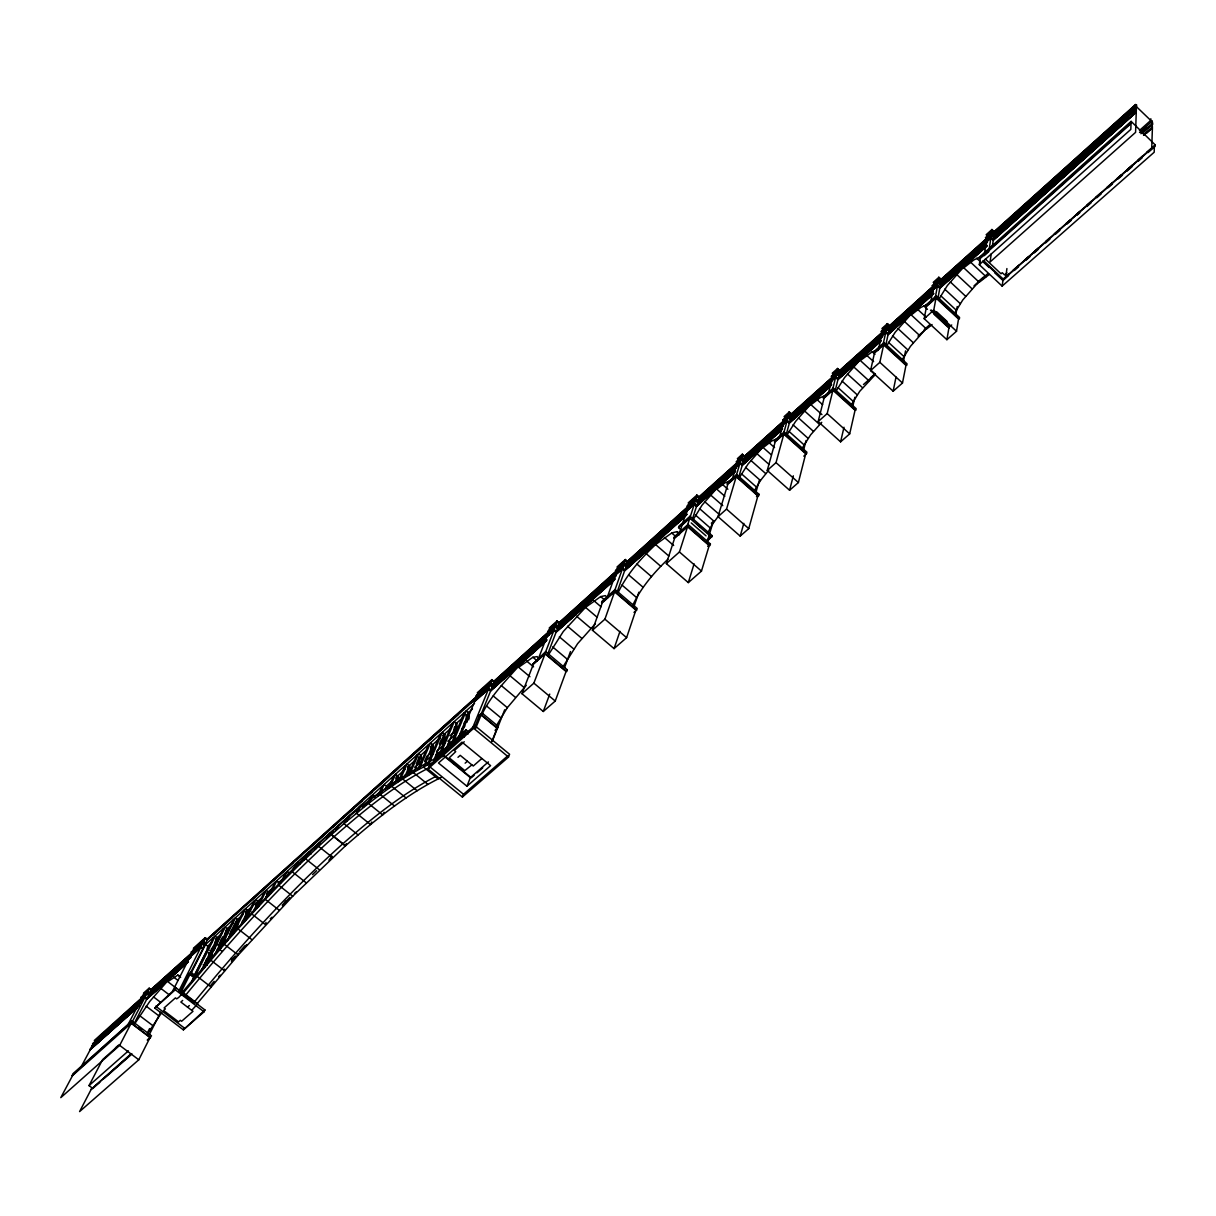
<?xml version="1.0" encoding="UTF-8"?>
<svg xmlns="http://www.w3.org/2000/svg" width="1216" height="1216" viewBox="0 0 1216 1216"><rect width="100%" height="100%" fill="white"/><g stroke="black" fill="none" stroke-linecap="round" stroke-linejoin="round"><path stroke-width="1.5" d="M1131.123 121.387L1131.078 122.755L979.442 258.43L979.67 256.956L1131.123 121.387L1155.2 144.886L1155.185 146.285L1148.071 152.562M1152.099 124.868L1152.16 124.017L1152.418 127.574L1143.587 135.295M1142.25 133.593L1152.768 124.26L1152.206 121.19L1139.529 132.468M1150.838 118.788L1150.807 120.369L1139.453 130.477M204.546 967.586L204.683 962.57M204.987 965.96L205.078 962.586M205.124 966.659L205.215 963.026M206.598 964.546L206.522 959.287L206.918 965.063M1136.033 109.03L1135.44 107.662L993.852 234.81L991.526 232.18L993.852 234.81M1124.8 118.028L1136.063 107.92L1135.531 104.865L994.141 231.952L991.952 229.52L994.141 231.952M993.214 239.886L1136.246 112.222L1135.592 132.346L990.052 261.987L991.253 253.825M1136.261 111.781L993.29 239.415L990.888 237.166L993.274 239.978L1136.261 111.781L1136.352 109.03L993.715 236.755L991.45 233.67L993.715 236.755M1136.565 106.446L1136.626 104.88M1135.03 105.321L1152.312 121.919M238.321 953.146L238.23 955.046L197.372 1003.382M247.289 917.67L247.684 910.434L247.927 915.846M247.684 914.25L247.882 910.617L245.602 908.823L233.274 933.994L231.587 935.499L243.914 910.328M245.45 919.311L245.754 913.885M245.845 919.372L246.134 913.9M246.012 919.22L246.392 912.319M237.044 926.82L237.454 919.585L237.591 926.729M237.348 925.224L237.667 919.767L235.387 917.989L219.822 949.59L218.135 951.094L233.715 919.478M235.114 930.255L236.178 921.454M235.615 928.507L236.041 921.226L229.52 934.42M227.544 934.086L227.316 928.674L226.982 934.101M442.335 755.182C354.707 796.784 289.21 872.389 224.489 942.415L224.367 944.3L183.449 992.727L182.78 990.964L181.321 992.271M224.96 939.314L225.416 932.094M225.34 939.39L225.902 930.301L227.529 928.842L225.249 927.078L206.629 964.668L204.957 966.142L223.607 928.568M227.194 934.298L227.529 928.842L215.004 954.18M217.573 941.366L217.254 937.688L216.798 944.908M214.882 948.313L215.354 941.093M215.262 948.374L216.007 939.512M216.995 945.121L217.466 937.855L215.202 936.107L193.435 979.762L191.778 981.236L213.56 937.566M1006.909 268.569L1005.83 276.822L1151.734 148.094L1152.403 128.03L1146.414 133.35M979.306 264.678L1130.819 129.398L1131.032 123.576L980.278 258.43L979.306 264.678L1002.136 286.11L1003.154 279.026L1008.839 274.01M238.351 926.805L238.047 928.887L224.367 944.3L238.23 955.046L292.706 896.238L345.511 845.774L331.497 834.586L332.971 831.258L331.299 834.769L345.314 845.956C374.969 820.146 405.794 794.793 441.271 777.374M992.226 247.137L993.198 240.449L1136.246 112.222M993.274 239.978L993.7 237.044L1136.352 109.03M994.262 232.925L991.891 230.675L991.496 233.305L993.882 235.554L994.262 232.925L1136.154 105.458M989.079 249.873L990.812 238.184L993.198 240.449M993.7 237.044L991.314 234.779L990.873 237.728L940.576 282.644L938.281 280.075L940.576 282.644M986.13 234.764L991.952 229.52M979.412 281.063L962.768 299.957L954.803 312.938M986.404 238.914L991.45 233.67M986.586 237.713L986.997 235.083L991.891 230.675M984.428 254.038L986.191 242.334L990.812 238.184M986.267 241.862L986.708 238.914L991.314 234.779M985.37 237.713L991.526 232.18M956.521 331.254L958.527 318.987L935.986 298.042L926.501 306.538L924.19 318.683L946.899 339.69L956.521 331.254L933.766 310.156L935.986 298.042M955.761 315.202L957.19 306.554M963.999 266.638L947.34 285.578L939.314 298.528M946.899 339.69L948.997 327.378L951.718 324.976M941.047 279.391L938.828 277.339L941.047 279.391L986.966 238.123M986.678 245.343L939.77 287.797L986.602 245.814M937.901 298.604L939.77 288.344L987.225 245.814M939.862 287.326L937.49 285.122L939.862 287.873L940.409 284.863L986.313 243.671M940.409 284.59L986.161 242.82M941.123 280.668L938.767 278.479L938.266 281.154L940.637 283.358L941.123 280.668L986.617 239.81M935.195 298.087L937.399 286.14L939.77 288.344M889.504 325.994L887.391 323.638L889.504 325.994L938.205 281.534L940.561 283.738M936.001 297.312L936.274 295.807L959.576 317.467L959.333 318.987L936.001 297.312L925.695 306.523L925.984 305.018L936.274 295.807M933.295 286.657L938.205 281.534M930.681 302.115L932.93 290.153L937.399 286.14M933.022 289.666L933.584 286.657L938.038 282.659L937.49 285.669L888.987 328.989L886.722 326.45L888.987 328.989M926.759 327.818L910.434 346.347L902.439 359.267M934.618 287.994L932.338 285.426L934.694 287.614M933.204 282.401L938.828 277.339M266.015 922.427L265.559 924.722L251.697 913.9L252.183 911.605M902.485 383.01L905.966 365.347L883.637 344.873L874.456 353.096L870.565 370.591L893.152 391.202L902.485 383.01L879.852 362.322L883.637 344.873M903.473 361.41L905.57 350.846M911.498 313.698L895.158 332.287L887.087 345.192M893.152 391.202L896.025 377.021M885.674 332.044L888.136 334.248L933.386 293.132M888.987 330.038L888.805 330.904L886.646 327.894L888.987 330.038L933.052 290.472M885.78 345.192L888.03 334.734L933.903 293.618M932.611 294.363L888.136 334.248L888.805 331.178L933.174 291.354M883.029 344.766L885.689 332.576L888.03 334.734M888.805 331.178L886.449 329.019L885.795 332.09L838.979 373.874L836.76 371.382L838.979 373.874M887.315 324.763L882.725 328.898L882.117 331.649L886.722 327.499L887.315 324.763L889.656 326.922L935.013 286.17M883.637 344.158L883.971 342.623L907.06 363.812L906.756 365.362L883.637 344.158L873.666 353.081L874 351.546L883.971 342.623M880.962 331.634L886.722 326.45M881.934 328.563L887.391 323.638M881.843 332.895L886.646 327.894M878.286 350.406L881.357 336.467L885.689 332.576M881.463 335.966L882.132 332.895L886.449 329.019M849.68 433.884L855.061 410.248L832.945 390.23L824.038 398.194L818.14 421.618L840.606 441.834L849.68 433.884L827.169 413.592L832.945 390.23M852.811 406.19L854.878 397.237M860.639 359.298L844.603 377.553L836.502 390.397M840.606 441.834L843.995 427.242M839.709 370.485L837.535 368.509L839.709 370.485L884.123 330.57M880.399 340.647L837.9 379.164L880.293 341.134M835.286 390.321L837.9 379.681L880.992 341.042M838.022 378.662L835.681 376.55L838.022 379.179L838.797 376.048L881.706 337.531M839.01 374.908L836.684 372.795L838.782 375.79L881.63 336.65M839.785 371.731L837.474 369.618L836.775 372.415L839.101 374.513L839.785 371.731L882.314 333.503M832.063 391.734L835.574 377.568L837.9 379.681M838.797 376.048L836.471 373.95L835.696 377.066L790.522 417.392L788.333 414.945L790.522 417.392M832.93 389.53L833.31 387.98L856.186 408.698L855.836 410.263L832.93 389.53L823.262 398.179L823.658 396.614L833.31 387.98M828.278 393.756L831.379 381.322L835.574 377.568M831.501 380.821L832.291 377.705L836.471 373.95M831.182 376.398L836.76 371.382M832.246 373.282L837.535 368.509M832.002 377.705L836.684 372.795M798.395 482.539L805.722 453.766L783.818 434.173L775.185 441.894L767.25 470.425L789.579 490.261L798.395 482.539L776.021 462.642L783.818 434.173M806.482 453.781L806.892 452.185L784.229 431.908L774.881 440.283L774.44 441.864L783.803 433.489L806.482 453.781L803.791 456.152M803.259 451.394L806.071 440.496M811.346 403.484L795.614 421.405L787.482 434.188M789.579 490.261L793.318 475.821M265.954 896.861L265.301 899.354L238.047 928.887L251.91 939.679M791.358 413.942L789.214 412.011L791.358 413.942L833.021 376.489M786.372 434.051L789.306 423.244L829.51 387.19M790.309 419.55L788.014 417.498L787.147 420.66L789.442 422.727L790.309 419.55L830.452 383.526M790.552 418.41L790.309 419.307L788.242 416.343L790.552 418.41L831.79 381.383M791.434 415.173L789.138 413.106L788.363 415.948L790.658 418.015L791.434 415.173L832.58 378.191M830.437 385.457L789.427 422.226L786.98 420.66L789.29 422.727L831.714 384.697M783.545 433.778L786.995 421.162L789.306 423.244M783.666 421.131L788.242 416.343M779.456 437.441L782.937 424.825L786.995 421.162M783.074 424.308L783.955 421.131L788.014 417.498M785.095 422.271L782.906 419.809L785.217 421.876M784.077 416.632L789.214 412.011M748.752 528.61L757.887 495.946L736.197 476.778L727.822 484.257L718.018 516.663L740.194 536.104L748.752 528.61L726.545 509.109L736.197 476.778M759.088 494.35L758.632 495.976L736.166 476.11L727.092 484.242L727.578 482.63L736.638 474.514L759.088 494.35L756.489 496.645M755.546 493.711L759.255 480.594M740.194 536.104L743.812 523.366M763.557 446.318L748.114 463.934L739.951 476.657M743.63 459.207L741.35 457.186L743.508 459.618L787.132 420.158M744.466 456.106L742.322 454.206L744.359 456.441L783.438 421.07M782.07 428.822L742.17 464.998L781.934 429.324M738.811 476.854L742.186 465.485L781.174 430.525M742.322 464.482L740.027 462.46L742.338 464.968L743.295 461.746L783.484 425.691M743.554 460.59L743.28 461.502L741.274 458.569L743.554 460.59L783.469 424.764M744.526 457.307L742.246 455.286L741.395 458.174L743.675 460.195L744.526 457.307L784.366 421.526M736.014 476.444L739.906 463.463L742.186 465.485M743.295 461.746L741.015 459.724L740.058 462.946L697.908 500.566L695.78 498.18L697.908 500.566M736.106 461.913L741.35 457.186M737.352 458.69L742.322 454.206M736.805 463.25L741.274 458.569M732.047 480.001L735.954 467.005L739.906 463.463M736.106 466.488L737.078 463.266L741.015 459.724M701.465 571.094L709.186 545.604L687.542 526.741L674.606 538.278L666.338 563.601L688.302 582.601L701.465 571.094L679.44 551.973L687.542 526.741M707.606 540.968L712.211 535.709L689.974 516.283L679.106 526.011L678.574 527.638L681.355 530.054M710.418 543.962L709.916 545.619L687.511 526.087L688.028 524.446L710.418 543.962L707.682 546.379M707.089 541.88L712.85 522.986M688.302 582.601L694.093 563.844M717.212 487.874L702.027 505.187L692.74 520.387M279.665 882.618L278.814 885.294L265.301 899.354L279.178 910.237M698.942 497.01L696.829 495.155L698.942 497.01L738.082 461.837M735.087 470.957L696.434 505.993L734.935 471.474M692.786 518.001L696.464 506.479L735.437 471.534M696.601 505.476L694.336 503.485L696.631 505.947L697.665 502.694L736.577 467.78M737.975 465.606L697.65 502.451L736.318 467.75M678.574 527.638L689.442 517.91L689.974 516.283M687.101 526.604L694.199 504.488L696.464 506.479M627.258 561.701L625.298 559.542L627.258 561.701L695.689 499.548L697.954 501.524M696.768 496.219L688.864 503.333L687.906 506.251L695.826 499.138L696.768 496.219L699.018 498.195L737.58 463.554M688.165 502.953L696.829 495.155M687.481 507.589L695.689 499.548M678.771 535.253L686.523 511.389L694.199 504.488M686.69 510.857L687.754 507.604L695.415 500.703L694.366 503.971L626.179 564.969L624.097 562.643L626.179 564.969M686.842 506.221L695.78 498.18M626.605 637.655L635.892 610.082L614.582 591.842L602.27 602.832L592.42 630.238L614.065 648.614L626.605 637.655L604.914 619.172L614.582 591.842M636.591 610.113L637.169 608.426L615.129 589.547L602.163 601.13L601.555 602.802L614.536 591.219L636.591 610.113L633.992 612.408M634.129 606.191L638.856 592.222M656.336 542.442L655.606 544.57C640.817 558.418 627.091 574.089 618.199 592.435M614.065 648.614L619.978 631.332M624.72 569.924L622.501 568.009L624.538 570.456L687.025 514.064M617.242 591.736L624.568 570.912L684.547 517.15M615.205 575.046L616.406 571.718L623.702 565.151L622.531 568.465L624.766 570.395L625.936 567.066L685.824 513.319M685.87 512.377L625.921 566.838L686.964 512.058M627.441 562.506L625.222 560.591L624.173 563.57L626.392 565.486L627.441 562.506L686.949 509.033M614.369 591.523L622.349 568.997L624.568 570.912M558.965 623.063L557.065 620.966L558.965 623.063L624.021 563.981L626.24 565.896M293.254 868.893L292.22 871.766L278.814 885.294L292.706 896.238M617.652 572.63L615.585 570.304M617.029 566.99L625.298 559.542M616.132 571.702L624.021 563.981M606.966 598.135L615.022 575.578L622.349 568.997M555.241 701.039L566.048 671.536L545.057 653.889L533.322 664.362L521.953 693.698L543.278 711.482L555.241 701.039L533.854 683.149L545.057 653.889M564.604 667.493L570.471 651.548M586.31 605.218L585.519 607.377L563.282 631.53L548.766 654.314M543.278 711.482L549.738 694.093M622.501 568.009L557.779 626.407L622.531 568.465M556.183 631.393L553.994 629.538L555.986 631.94L614.095 579.47M615.934 575.153L557.49 628.246L615.6 576.095M557.931 625.982L555.742 624.127L558.022 626.863L559.162 623.838L617.074 571.809M508.516 757.051L509.565 754.27L474.787 725.572L429.096 766.202L427.926 768.953L462.399 797.058L508.516 757.051L473.662 728.308L474.787 725.572M547.96 653.494L556.016 632.381L614.445 580.002M547.048 636.257L548.355 632.867L555.317 626.605L554.025 629.979L556.229 631.834L557.506 628.459L615.843 576.11M545.057 653.387L553.827 630.511L556.016 632.381M493.772 681.659L491.902 679.622L493.772 681.659L555.666 625.434L557.855 627.289M556.989 621.999L555.818 625.009L548.629 631.484L549.799 628.459L556.989 621.999L559.162 623.838M547.61 631.438L555.742 624.127M549.176 628.064L557.065 620.966M548.097 632.867L555.666 625.434M538.688 657.932L546.835 636.789L553.827 630.511M491.674 741.927L497.086 728.232L481.08 715.008L478.846 716.999L474.681 727.214M492.252 741.334L504.701 709.764M495.079 730.421L498.317 726.454L481.855 712.834L478.846 716.999M306.706 855.714L305.49 858.77L292.22 871.766L306.143 882.755M519.506 665.106C506.19 680.595 490.565 695.613 481.825 714.75M462.399 797.058L463.509 794.276L508.166 755.486M466.929 786.22L490.595 765.639L462.019 742.14L438.505 762.994L466.929 786.22L470.349 777.632L488.391 761.915M475.547 728.627L481.08 715.008M478.618 716.802L481.855 712.834M472.036 729.311L488.406 689.244L490.58 691.053L480.411 715.996L479.317 715.084M206.598 939.77L490.398 684.106L492.556 685.9L492.161 686.873L546.136 638.43M490.58 683.681L491.826 680.626L493.97 682.419L492.723 685.474L490.58 683.681L476.596 696.236L477.873 693.181L491.826 680.626M492.632 684.623L490.474 682.83L492.465 685.049L553.994 629.538M474.848 701.07L476.262 697.65L490.033 685.292L488.361 688.818L490.519 690.627L492.191 687.086L546.364 638.461M442.7 756.762L439.766 754.361L465.272 731.652L466.017 729.858L468.829 732.184M464.117 737.048L465.5 733.658L442.077 754.498L470.349 777.632M458.478 737.474L468.677 712.85L466.26 710.843L452.838 743.098M475.623 696.19L490.474 682.83M477.295 692.77L491.902 679.622M476.018 697.634L490.398 684.106M460.864 734.829L474.59 701.647L488.406 689.244M450.832 744.876L464.284 712.622M446.302 748.296L456.638 723.626L454.237 721.65L438.824 758.252M452.367 741.243L448.339 745.119L447.686 744.435M437.593 757.994L439.386 753.753L437.228 751.99M436.833 760.015L452.276 723.398M439.766 754.361L440.511 752.567L466.017 729.858M439.356 744.101L441.393 739.267M434.234 759.042L444.706 734.312L442.305 732.351L429.187 763.207L427.211 764.955L440.359 734.084M424.734 761.125L426.801 756.306M425.296 762.614L432.866 744.922L430.479 742.961L419.9 767.585L417.954 769.318L428.549 744.694M707.545 533.322L712.029 524.78L719.492 514.657L704.778 501.752M319.99 843.129L318.592 846.366L305.49 858.77L319.428 869.82M414.58 770.625L421.131 755.425L418.745 753.479L409.974 773.726L408.044 775.443L416.83 755.197M416.298 763.891L418.486 758.83M404.609 777.054L409.503 765.852L407.117 763.922L400.11 779.912L398.21 781.614L405.217 765.609M395.215 782.42L397.966 776.188L395.58 774.258L390.078 786.722L388.193 788.409L393.71 775.945M385.092 789.655L386.521 786.433L384.15 784.518L379.848 794.17L377.978 795.842L382.295 786.19M632.867 605.006C641.106 587.541 653.965 572.614 667.827 559.345M370.971 796.343L367.855 803.259L369.71 801.602L372.81 794.686L375.182 796.602M359.738 806.421L357.033 812.394L361.562 804.779L363.918 806.679M348.597 816.407L346.241 821.575L350.421 814.781M331.907 856.064L328.943 860.244M337.562 826.318L335.601 830.558L339.355 824.706M328.533 834.419L326.572 838.66L330.326 832.808M317.65 844.178L315.233 849.346L319.428 842.582M563.206 666.474L577.615 643.659L595.369 623.732M285.76 901.056L282.538 905.768M345.314 845.956L346.423 843.6M306.858 853.86L304.03 859.864L308.621 852.279L310.946 854.118M296.157 863.466L292.858 870.443L297.905 861.901L300.23 863.725M285.547 872.982L280.881 882.74L287.28 871.431L289.59 873.255M265.438 898.594L268.569 892.088L266.274 890.279L258.415 906.543L256.698 908.078L256.12 902.88L256.211 908.078M275.014 882.436L268.934 895.082L270.651 893.532L276.731 880.901L279.026 882.71M256.698 908.078L264.571 891.814M233.35 958.269L231.739 961.613L235.038 956.794M204.045 1011.818L204.942 1009.964L176.183 987.939L154.736 1008.049L183.358 1029.846L204.045 1011.818L175.256 989.794L154.736 1008.049M252.791 912.502L258.187 901.39L255.892 899.597L245.86 920.223L244.158 921.743L254.205 901.102M496.736 725.116L507.33 707.682L526.27 685.307M240.662 925.406L247.882 910.617L246.24 912.076M227.362 940.758L237.667 919.767M183.358 1029.846L204.942 1009.964M345.739 820.04L343.976 823.627L331.299 834.769M218.546 945.151L222.619 936.913M851.702 404.168L859.742 391.294L875.49 374.361L860.35 360.544L872.237 351.789L877.937 350.284M200.731 971.538L217.466 937.855L215.825 939.33M208.559 946.838L194.18 975.642L191.094 973.286L205.534 944.482L208.559 946.838L207.024 948.222M191.672 982.422L194.074 977.588L189.939 974.411L188.13 976.022L179.953 992.332M182.674 1000.449L180.865 1002.045L192.994 1011.317L181.61 1021.288L180.333 1020.3L178.539 1021.881L163.552 1010.466L165.346 1008.885L164.099 1007.927L175.423 997.895L176.67 998.853L178.737 997.439L183.175 992.651L197.706 1003.778L191.702 1010.344M205.656 943.449L203.361 941.062L205.656 943.449L189.559 974.654L188.814 974.077L190.851 972.253L195.426 975.779M207.07 939.132L205.185 937.688L206.872 939.527L477.888 695.704M178.798 991.177L200.777 947.477L189.635 957.494L172.611 991.116M205.291 943.768L203.285 942.218L200.686 947.142L202.525 948.83M205.109 938.6L203.513 941.777L192.234 951.915L193.83 948.738L205.109 938.6L207.039 940.272L205.869 943.008M188.13 976.022L188.814 974.077M180.941 992.347L189.939 974.411M147.759 1040.106L151.498 1035.834L131.966 1021.03L73.021 1073.667L72.398 1075.704L131.146 1023.279L150.024 1037.582L138.791 1059.79L79.587 1111.591L91.185 1089.354M175.256 989.794L176.183 987.939M802.545 447.67L810.616 434.857L821.742 422.317M149.112 1034.983L160.634 1012.244M193.146 953.83L191.368 951.854M193.39 948.313L205.185 937.688M191.49 953.359L203.285 942.218M189.909 956.931L191.718 953.374L202.814 943.403L204.79 944.771L202.783 943.221L150.936 989.809L149.082 988.395L151.134 989.429L192.493 952.234M147.926 1031.852L149.583 1028.599M371.777 822.031L370.5 824.539L356.379 813.185L358.325 809.446M168.948 979.366L149.75 1001.452L134.353 1024.282M754.878 489.85L760.456 480.533L768.71 470.197M149.37 992.91L201.035 946.945L202.95 948.13L200.959 946.58L149.37 992.91L147.394 991.405L141.162 997.242L143.138 998.746M146.422 999.157L187.31 962.19M134.11 1023.629L146.665 999.339L187.629 962.616M149.279 994.05L147.318 992.545L144.978 997.272L146.969 998.777L149.279 994.05L189.818 957.661M147.394 991.405L149.522 993.594L151.164 990.417L193.04 952.797M141.482 998.321L147.318 992.545M127.771 1025.118L139.551 1002.455L144.689 997.834L131.267 1023.72M139.84 1001.893L141.694 998.336L146.832 993.715L148.808 995.22L190.912 957.448M72.063 1075.446L131.966 1021.03M72.61 1075.491L60.8 1097.638L119.67 1045.38L131.146 1023.279M146.893 998.427L144.902 996.922L146.665 999.339M149.188 988.912L147.546 992.089L142.226 996.862L143.883 993.685L149.188 988.912L151.164 990.417M130.325 1054.47L90.957 1089.551L131.814 1053.603M141.162 997.242L143.366 998.306M143.458 993.244L149.279 988.015M92.218 1088.001L89.011 1085.614L102.646 1059.577L119.396 1044.696M137.347 1007.699L89.786 1049.94L138.624 1005.845M81.411 1066.341L90.03 1050.122M90.09 1049.362L92.735 1044.818L139.825 1002.546M144.902 996.922L92.477 1043.997L143.093 997.667M384.074 812.288L382.675 814.902L368.494 803.472L343.976 823.627L358.036 834.89M370.622 799.566L368.494 803.472C389.591 787.299 411.464 771.567 436.058 761.14M382.584 790.461L380.274 794.504L394.531 806.026M394.182 782.146L391.704 786.342L406.038 797.954M405.384 774.683L402.724 779.015L417.134 790.704M161.758 1012.472L147.273 1034.223M416.13 768.086L413.318 772.54L427.819 784.335M426.421 762.402L423.442 766.977L438.034 778.878M433.048 762.356L436.194 757.674M186.048 994.703C231.8 938.828 280.394 885.035 334.111 836.669M194.803 1001.406C240.494 945.577 289.104 891.875 342.912 843.706M183.13 991.374L224.489 942.415M210.672 985.462L214.122 981.388M231.405 961.142L236.01 955.822M239.582 951.733L244.614 946.078M282.294 905.145L289.788 897.408M312.527 874.623L316.57 870.686M331.497 834.586L318.592 846.366L332.576 857.493M625.222 560.591L617.682 567.37L616.618 570.35L624.173 563.57M742.246 455.286L738.066 459.055L737.2 461.943L741.395 458.174M789.138 413.106L784.822 416.997L784.031 419.839L788.363 415.948M837.474 369.618L833.021 373.631L832.322 376.428L836.775 372.415M938.767 278.479L934.025 282.735L933.523 285.426L938.266 281.154M191.14 952.295L203.361 941.062M615.433 570.73L624.097 562.643M782.8 420.204L788.333 414.945M932.262 285.79L938.281 280.075M987.818 236.618L991.496 233.305M94.301 1040.501L142.485 997.181M493.924 681.294L548.735 632.031M559.117 622.698L617.713 570.03M627.38 561.336L687.481 507.315M889.58 325.66L932.626 286.961M994.186 231.633L1135.714 104.409M698.455 497.709L741 459.481M744.359 456.441L787.998 417.24M790.856 414.656L836.456 373.692M839.207 371.199L886.449 328.761M940.53 280.121L991.314 234.506M96.642 1039.285L100.882 1035.47M103.71 1032.931L109.364 1027.854M116.432 1021.516L136.207 1003.732M140.448 999.932L143.275 997.394M151.757 989.778L161.637 980.886M164.464 978.348L171.532 971.994M177.186 966.918L180.014 964.379M182.841 961.841L192.736 952.949M212.511 935.18L232.286 917.411M236.527 913.596L240.768 909.796M246.422 904.704L257.731 894.55M260.558 892.012L266.213 886.935M273.266 880.582L276.093 878.043M278.92 875.505L293.056 862.813M295.883 860.274L301.538 855.198M308.59 848.844L328.381 831.075M332.622 827.26L336.862 823.46M342.502 818.383L353.81 808.23M356.638 805.676L362.292 800.599M369.36 794.261L372.187 791.722M375.014 789.184L389.135 776.477M393.376 772.677L397.617 768.862M404.685 762.523L424.46 744.739M428.701 740.939L432.942 737.124M438.596 732.047L449.89 721.894M452.717 719.355L458.371 714.278M471.094 702.848L476.748 697.771M500.764 676.187L519.141 659.68M524.78 654.603L529.021 650.788M534.675 645.711L545.984 635.558M567.173 616.512L581.309 603.82M585.55 600.005L589.79 596.205M599.67 587.313L615.22 573.344M630.754 559.39L642.063 549.222M644.89 546.683L650.545 541.606M663.267 530.191L677.388 517.484M681.629 513.684L685.87 509.869M700.006 497.177L702.818 494.638M705.645 492.1L711.299 487.023M716.954 481.946L719.781 479.408M728.262 471.778L738.158 462.901M759.346 443.855L772.069 432.425M777.708 427.348L781.949 423.533M791.844 414.656L798.912 408.302M801.739 405.764L807.394 400.687M824.342 385.457L832.823 377.842M839.891 371.488L842.718 368.95M855.426 357.519L868.148 346.089M873.802 341.012L878.043 337.212M889.337 327.058L894.991 321.966M897.818 319.428L903.473 314.351M921.834 297.859L930.316 290.229M951.52 271.183L964.227 259.768M969.882 254.691L972.709 252.153M984.018 241.984L986.845 239.446M995.311 231.83L999.552 228.03M1017.929 211.523L1024.997 205.17M1030.636 200.093L1034.877 196.293M1049.013 183.586L1060.322 173.432M1065.961 168.355L1068.788 165.817M1080.097 155.663L1087.165 149.31M1089.992 146.771L1095.646 141.694M1114.008 125.187L1121.076 118.849M1126.73 113.757L1130.971 109.957M207.039 940.272L475.745 698.866M493.97 682.419L549.206 632.791M626.331 564.558L694.336 503.485M698.03 500.156L740.027 462.46M790.628 416.997L835.681 376.55M839.086 373.479L885.78 331.558L888.136 333.716M889.063 328.594L937.49 285.122M940.652 282.279L990.888 237.166M993.913 234.445L1135.455 107.312L1136.063 107.92M144.978 997.272L92.735 1044.818M492.465 685.049L554.025 629.979M743.508 459.618L787.147 420.66M92.963 1044.362L138.67 1003.337M149.522 993.594L187.249 959.728M492.723 685.474L549.434 634.57M558.022 626.863L616.086 574.742M626.392 565.486L684.623 513.198M738.097 465.196L698.075 501.114L695.826 499.138M743.675 460.195L783.575 424.369M790.658 418.015L830.513 382.234M839.101 374.513L881.706 336.254M931.745 291.338L889.063 329.658L886.722 327.499M940.637 283.358L986.206 242.44M993.882 235.554L1074.123 163.522M1076.935 160.998L1109.326 131.921M1112.138 129.398L1121.988 120.551M492.556 685.9L546.501 637.473M993.837 235.919L1136.048 108.254M140.676 1002.303L92.112 1045.897L140.874 1002.334M190.699 957.418L148.762 995.053L146.786 993.548L94.666 1041.17M743.143 461.624L783.226 425.661M790.172 419.429L831.562 382.265M838.782 375.79L882.816 336.285M888.653 331.041L932.9 291.338M940.257 284.726L987.407 242.41M205.534 944.482L203.984 945.881L474.529 703.38M545.908 640.619L490.747 690.08L488.589 688.271L474.134 701.602L488.634 688.697L490.793 690.506L546.455 640.589M89.786 1049.94L139.718 1005.176M146.589 999.005L188.419 961.506M490.519 690.627L547.109 639.89M555.986 631.94L615.311 578.725M624.538 570.456L686.858 514.581M888.03 334.202L933.295 293.618M90.334 1049.545L137.636 1007.137M146.969 998.777L187.705 962.251M556.229 631.834L614.658 579.454M624.766 570.395L686.158 515.341M696.631 505.947L735.604 471.002M742.338 464.968L782.602 428.868M789.442 422.727L831.06 385.426M838.022 379.179L881.038 340.617M939.862 287.873L987.27 245.374M490.58 691.053L544.814 642.428M207.693 946.154L211.918 942.37M216.129 938.585L221.768 933.538M227.407 928.492L233.031 923.446M237.257 919.661L242.896 914.614M245.708 912.091L254.159 904.522M256.971 901.998L262.61 896.952M266.836 893.167L272.475 888.106M278.099 883.059L283.738 878.013M287.964 874.228L295.002 867.92M362.596 807.363L369.649 801.055M373.874 797.27L380.912 790.962M386.551 785.916L392.175 780.87M396.401 777.085L404.852 769.515M407.664 766.992L414.717 760.684M420.341 755.638L427.394 749.33M431.619 745.545L440.055 737.975M442.882 735.452L449.92 729.144M455.559 724.098L462.597 717.79M468.236 712.743L472.462 708.958M407.618 767.524L409.473 765.867M430.935 746.639L432.866 744.922M442.761 736.06L444.706 734.312M468.631 712.88L468.783 718.398M681.887 525.358L689.837 518.244M984.17 255.71L988.836 251.545M211.174 949.073L215.414 945.288M221.054 940.242L225.294 936.457M230.949 931.395L236.603 926.349M242.258 921.302L246.498 917.518M414.626 767.281L420.28 762.234M427.348 755.911L434.416 749.603M440.07 744.557L442.898 742.034M449.95 735.726L458.432 728.141M464.086 723.094L466.914 720.571M688.028 524.446L674.424 536.606L673.877 538.247L687.511 526.087M214.594 949.362L211.766 951.885L209.76 950.334M218.834 945.577L224.489 940.53M228.73 936.746L234.384 931.714M425.235 761.429L430.89 756.398M436.544 751.351L443.612 745.043M447.853 741.258L454.921 734.95M461.989 728.642L464.816 726.119M924.19 318.683L933.766 310.156M187.918 975.855L189.97 974.031L193.405 976.676M870.565 370.591L879.852 362.322M1141.003 132.286L1146.642 126.981M1152.312 122.223L1152.206 121.19M1140.866 133.699L1152.16 123.667M818.14 421.618L827.169 413.592M427.926 768.953L473.662 728.308M115.505 1047.858L118.302 1045.38M924.236 329.642L929.814 324.687M978.971 281.048L983.166 277.324M1143.587 134.839L1152.114 127.285M870.656 377.75L874.912 373.981M926.607 328.077L929.571 325.326M974.016 285.851L987.635 273.767M863.466 384.545L874.806 374.482M918.004 336.118L930.772 324.794M976.433 284.255L983.334 278.114M767.25 470.425L776.021 462.642M464.238 741.775L454.358 750.53L455.711 751.64L449.221 757.842L464.801 770.61L471.869 764.894M718.018 516.663L726.545 509.109M711.33 523.199L714.066 520.767M666.338 563.601L679.44 551.973M294.5 893.471L296.248 891.936M592.42 630.238L604.914 619.172M521.953 693.698L533.854 683.149M270.302 918.718L272.019 917.183M457.976 757.31L460.21 755.334L473.252 766.019L481.749 758.571M1006.985 272.901L1004.644 274.968L1002.242 272.703L1001.026 273.782L985.37 259.069M245.176 946.048L246.878 944.558M706.754 540.527L712.211 535.709M1013.11 270.256L1018.795 265.24M1024.48 260.224L1028.736 256.454M1034.421 251.454L1038.677 247.684M1045.79 241.422L1050.046 237.652M1054.318 233.898L1060.002 228.882M1065.687 223.866L1069.943 220.111M1075.628 215.095L1079.884 211.326M1086.998 205.063L1091.254 201.309M1095.525 197.539L1101.21 192.523M1106.894 187.507L1112.579 182.506M1116.835 178.737L1121.091 174.982M1126.776 169.966L1132.461 164.95M1138.146 159.934L1142.417 156.18M1146.673 152.41L1155.2 144.886M89.011 1085.614L128.41 1050.867M707.347 540.542L711.33 537.016M1008.657 275.5L1002.957 280.516L994.658 272.718M1014.342 270.484L1018.613 266.714M1025.726 260.452L1029.998 256.682M1034.254 252.913L1038.525 249.158M1045.638 242.881L1049.91 239.126M1055.594 234.095L1059.866 230.341M1066.979 224.063L1071.25 220.309M1076.935 215.278L1079.778 212.77M1086.891 206.507L1091.162 202.738M1096.847 197.722L1101.118 193.952M1108.232 187.69L1112.503 183.92M1118.188 178.904L1122.459 175.134M1126.73 171.38L1132.415 166.364M1138.115 161.348L1142.371 157.578M1002.136 286.11L1154.212 152.213L1154.303 146.285L1002.972 279.771L982.938 260.938M218.576 976.646L220.248 975.171M147.227 1040.045L150.024 1037.582M92.69 1088.548L99.758 1082.346M103.998 1078.622L130.826 1055.017M333.898 836.836C363.432 810.92 394.09 785.43 429.354 767.661M187.522 1007.152L189.346 1005.556M465.135 763.177L467.37 761.216M342.714 843.874C371.412 818.733 401.326 794.337 435.328 776.674M474.164 775.276L471.306 777.769L444.919 756.17M477.022 772.798L482.722 767.828M981.418 256.302L973.773 259.996L963.802 267.824L979.23 282.279L989.246 274.512M928.097 304.03L920.862 307.405L911.255 314.929L926.531 329.05L932.064 324.52M826.424 395.018L819.934 397.814L811.026 404.746L821.94 414.58M777.921 438.414L771.78 440.952L763.192 447.61L771.309 454.83M730.892 480.487L725.086 482.782L716.802 489.182L724.842 496.25M679.653 533.596L676.978 531.65L671.718 532.988L655.606 544.57L668.846 556.031M607.635 597.862L605.416 595.627L600.658 596.6L585.519 607.377L596.98 617.135M538.992 659.133L537.183 656.625L532.882 657.248L518.639 667.295L529.933 676.75M221.023 947.234L217.375 950.806M220.233 948.252L216.843 950.441M210.9 956.247L206.826 959.333L210.246 957.554M210.11 957.266L206.72 959.47M440.344 751.959L435.921 755.227L440.587 752.658M435.997 755.622L441.18 751.67M463.038 731.515L460.104 733.658L463.357 732.169M460.195 734.069L463.144 731.895M448.05 744.891L452.489 741.623M452.61 741.942L447.959 744.496M180.166 977.497L179.922 975.977L177.764 975.095L167.778 981.662L176.396 988.243M396.294 777.982L396.72 781.234M119.67 1045.38L138.791 1059.79M138.685 1027.566L141.588 1029.754M131.039 1022.808L150.586 1037.628M146.148 1006.164L159.068 1015.998M139.582 1015.588L152.547 1025.422M153.459 996.862L160.618 1002.318M155.694 1006.194L184.27 1027.976M182.415 994.171L194.058 1003.078M160.877 988.441L169.48 995.022M210.946 986.936L197.053 976.25L196.794 974.806M177.764 975.095L180.652 977.314M173.584 977.056L177.901 980.37M204.866 963.209L206.902 964.79M203.209 964.683L205.261 966.264M218.576 946.96L220.613 948.541M219.822 949.59L222.133 951.383M231.116 958.33L233.426 960.123M209 952.797L211.994 955.107M208.818 952.949L211.827 955.274M208.559 953.496L211.721 955.685M208.453 955.989L210.49 957.554M435.997 755.06L438.687 757.264M435.769 755.394L438.459 757.598M429.096 766.202L463.509 794.276M449.251 741.258L451.41 743.037M465.272 731.652L468.099 733.978M486.537 705.949L500.718 717.698M481.156 714.552L497.633 728.171M490.002 685.079L492.191 687.086M493.21 695.932L507.33 707.682M501.25 685.566L515.356 697.315M509.975 675.746L524.081 687.526M532.882 657.248L537.153 660.835M526.513 660.942L533.581 666.87M552.672 646.927L567.066 659.057M555.302 626.392L557.506 628.459M559.345 636.819L573.694 648.934M567.522 626.255L581.841 638.385M576.506 616.162L590.809 628.307M600.658 596.6L604.99 600.294M593.818 600.643L601.008 606.769M621.984 585.063L636.606 597.588M623.686 564.923L625.936 567.066M628.642 574.864L643.218 587.374M636.956 564.102L651.502 576.627M646.213 553.706L660.744 566.276M664.377 537.442L673.664 545.498M676.978 531.65L679.653 533.976M671.718 532.988L675.716 536.469M695.37 514.976L710.144 527.896M696.783 523.914L700.811 527.44M689.442 517.91L711.71 537.35M691.22 522.91L706.04 535.846M695.4 500.475L697.665 502.694M699.519 508.577L714.248 521.482M722.532 484.515L727.882 489.242M710.706 495.094L722.76 505.674M745.575 467.37L760.456 480.533M741.441 473.799L756.352 486.978M756.945 453.674L769.09 464.466M750.895 460.454L765.746 473.632M769.12 442.761L774.531 447.594M788.941 431.33L803.989 444.798M798.426 417.878L813.428 431.346M793.06 424.87L808.078 438.338M804.597 410.978L819.584 424.46M817.152 399.73L822.609 404.654M842.019 381.049L857.189 394.805M837.93 387.539L853.115 401.31M853.754 366.928L868.878 380.714M847.461 373.981L862.6 387.737M866.704 355.33L873.59 361.623M872.237 351.789L875.003 354.312M892.559 335.829L907.85 349.889M888.47 342.35L903.807 356.425M904.461 321.495L919.737 335.586M898.046 328.67L913.322 342.73M917.822 309.518L926.182 317.239M936.761 311.889L947.097 321.48M931.456 310.095L949.255 326.587L948.997 328.107L933.918 314.138M930.468 310.217L948.997 327.378M923.613 305.763L927.458 309.32M938.053 282.386L940.409 284.863M944.726 289.15L960.169 303.529M940.667 295.701L956.141 310.095M956.81 274.588L972.238 288.998M950.274 281.899L965.686 296.294M970.626 262.215L986.07 276.701M983.82 260.847L1003.154 279.026M983.592 262.322L989.125 267.52M976.676 258.248L980.552 261.881M436.529 756.048L435.662 755.273L437.274 758.617M399.274 779.441L397.814 776.021L398.924 779.669M396.097 777.845L397.222 781.28M410.719 770.762L409.336 765.654L410.491 772.449M408.105 769.333L408.926 774.242M407.922 769.257L408.789 774.425M407.573 769.196L408.424 774.303M269.268 895.356L268.341 891.966L268.751 895.31M268.964 895.508L268.554 892.103L266.882 893.593L267.414 897.013M266.486 893.623L266.897 896.982M422.043 762.143L420.979 755.197L421.648 762.508M420.082 765.67L418.897 757.066L419.55 765.822M419.246 757.127L419.915 765.958M460.378 733.978L460.028 737.002M224.474 969.122L224.565 970.809L210.687 960.093L210.626 958.436M469.148 716.376L468.494 712.606L468.707 719.918M467.081 721.787L466.351 714.537L466.534 721.848M466.701 714.613L466.898 721.954M457.17 730.649L456.456 723.398L456.76 731.014M454.723 727.214L454.951 738.234M454.358 727.138L454.602 738.082M445.238 743.067L444.524 734.084L444.691 743.219M442.989 738.006L443.171 748.448M442.791 737.899L442.974 748.904M258.552 904.765L257.959 901.238L258.263 906.65M256.515 902.88L256.606 908.124M442.442 737.808L442.624 748.767M433.352 753.677L432.683 744.694L432.942 754.133M431.148 746.852L431.27 757.294M430.966 748.478L431.072 757.659M430.616 748.402L430.753 759.346M567.355 669.864L566.732 671.566L544.996 653.296L532.623 664.331L545.65 651.594L567.355 669.864"/></g></svg>
